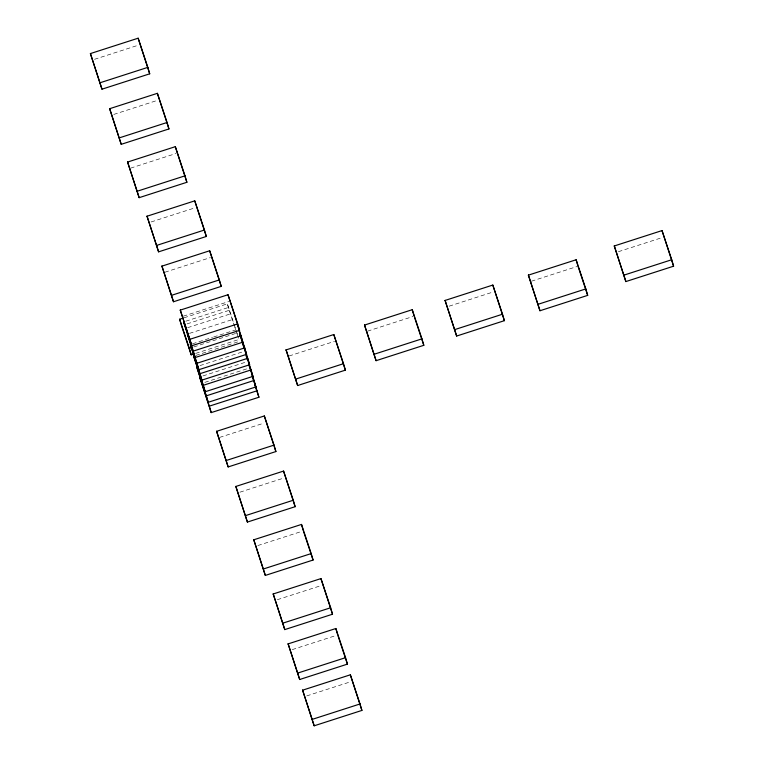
<?xml version="1.0" encoding="UTF-8"?>
<svg xmlns="http://www.w3.org/2000/svg" width="764" height="764" viewBox="0 0 764 764"><rect width="100%" height="100%" fill="white"/><g stroke="black" fill="none" stroke-linecap="round" stroke-linejoin="round"><path stroke-width="0.57" stroke-dasharray="3.82 2.86" d="M94.507 59.315L138.905 45.009M113.75 114.438L157.04 100.495M130.568 168.147L176.073 153.488M151.129 221.961L194.409 208.018M164.928 272.232L210.434 257.573M183.264 316.201L228.77 301.541M184.076 317.795L227.357 303.852L237.68 335.167M185.814 321.205L230.212 306.908M187.056 323.898L229.238 310.308L227.357 303.852M187.696 327.661L232.094 313.355M189.52 333.371L233.908 319.075M192.538 343.79L212.526 337.354M213.633 337L234.72 330.201M193.76 346.961L235.942 333.371M195.641 353.417L238.922 339.474L237.986 336.246M195.861 355.413L240.259 341.116M199.958 365.603L243.248 351.66M202.957 375.926L246.247 361.974M204.828 382.372L248.119 368.429M289.069 356.005L334.575 341.346M367.503 331.165L413.009 316.506M449.184 306.173L492.465 292.22M618.391 251.7L662.789 237.394M531.381 281.228L576.896 266.569M219.583 437.419L263.981 423.122M239.934 492.188L283.224 478.245M257.869 545.534L302.267 531.238M277.313 599.711L320.603 585.768M292.22 649.629L336.618 635.323M306.708 695.918L349.998 681.975M229.238 310.308L234.452 326.008M234.825 327.135L236.315 331.614M236.687 332.741L238.177 337.23"/><path stroke-width="1.15" d="M90.41 53.575L138.141 38.2L147.824 67.366L149.706 73.822L101.975 89.187L90.41 53.575L101.975 89.187M100.103 82.741L147.824 67.366M109.653 108.698L157.384 93.323L167.068 122.488L168.949 128.944L121.218 144.32L109.653 108.698L121.218 144.32M119.346 137.864L167.068 122.488M127.588 162.054L175.309 146.678L185.003 175.835L186.874 182.29L139.153 197.666L127.588 162.054L139.153 197.666M137.272 191.21L185.003 175.835M147.032 216.222L194.753 200.846L204.446 230.012L206.318 236.468L158.597 251.843L147.032 216.222L158.597 251.843M156.715 245.387L204.446 230.012M161.939 266.139L209.67 250.764L219.354 279.92L221.235 286.376L173.504 301.751L161.939 266.139L173.504 301.751M171.633 295.296L219.354 279.92M180.285 310.108L228.006 294.732L237.7 323.898L239.571 330.354L191.85 345.729L180.285 310.108L191.85 345.729M193.416 354.133L191.201 354.84L181.507 325.684L179.635 319.228L182.959 318.158M189.969 339.273L237.7 323.898M191.201 354.84L189.319 348.394L191.544 347.677M241.013 335.711L242.895 342.167L195.164 357.542L193.292 351.087L241.013 335.711L237.289 324.49M244.709 347.878L246.591 354.334L198.86 369.709L196.988 363.253L244.709 347.878L238.788 329.828M247.737 358.297L249.618 364.753L201.887 380.128L200.015 373.672L247.737 358.297L239.543 333.62M286.08 349.912L333.811 334.536L343.494 363.693L345.376 370.148L297.645 385.524L286.08 349.912L297.645 385.524M364.523 325.072L412.245 309.697L421.938 338.853L423.81 345.309L376.089 360.684L364.523 325.072L376.089 360.684M445.087 300.433L492.818 285.058L502.502 314.214L504.383 320.67L456.652 336.045L445.087 300.433L456.652 336.045M614.294 245.96L662.025 230.585L671.718 259.741L673.59 266.197L625.859 281.572L614.294 245.96L625.859 281.572M528.401 275.136L576.123 259.76L585.816 288.916L587.688 295.372L539.967 310.747L528.401 275.136L539.967 310.747M251.06 369.919L252.932 376.375L205.21 391.741L203.329 385.295L251.06 369.919L245.464 353.092M254.049 380.462L255.921 386.918L208.19 402.294L206.318 395.838L254.049 380.462L248.825 364.762M257.038 390.786L258.92 397.232L211.189 412.608L209.317 406.152L257.038 390.786L252.569 377.32M295.773 379.068L343.494 363.693M374.207 354.229L421.938 338.853M454.781 329.59L502.502 314.214M623.987 275.116L671.718 259.741M538.085 304.292L585.816 288.916M216.604 431.326L264.325 415.95L274.018 445.116L275.89 451.562L228.169 466.938L216.604 431.326L228.169 466.938M226.287 460.482L274.018 445.116M235.847 486.448L283.568 471.073L293.261 500.239L295.133 506.694L247.412 522.07L235.847 486.448L247.412 522.07M245.531 515.614L293.261 500.239M253.772 539.795L301.503 524.429L311.187 553.585L313.068 560.041L265.337 575.416L253.772 539.795L265.337 575.416M263.465 568.96L311.187 553.585M273.216 593.972L320.947 578.596L330.64 607.762L332.512 614.218L284.781 629.593L273.216 593.972L284.781 629.593M282.909 623.137L330.64 607.762M288.133 643.89L335.854 628.514L345.548 657.67L347.419 664.126L299.698 679.502L288.133 643.89L299.698 679.502M297.817 673.046L345.548 657.67M302.611 690.178L350.342 674.813L360.025 703.969L361.907 710.424L314.176 725.8L302.611 690.178L314.176 725.8M312.304 719.344L360.025 703.969M673.59 266.197L662.025 230.585M578.004 266.216L587.688 295.372M504.383 320.67L492.818 285.058M414.499 317.27L423.81 345.309M345.376 370.148L333.811 334.536M239.571 330.354L228.006 294.732M239.504 333.018L246.591 354.334M242.532 343.437L249.618 364.753M332.512 614.218L320.947 578.596M206.318 236.468L194.753 200.846M246.228 356.186L247.345 359.548M248.835 364.036L252.932 376.375M251.824 374.58L255.921 386.918M254.813 384.903L258.92 397.232M303.747 532.002L313.068 560.041M295.133 506.694L283.568 471.073M338.108 636.087L347.419 664.126M186.874 182.29L175.309 146.678M168.949 128.944L157.384 93.323M221.235 286.376L209.67 250.764M275.89 451.562L264.325 415.95M361.907 710.424L350.342 674.813M149.706 73.822L138.141 38.2M193.292 351.087L183.599 321.921L196.988 363.253M198.86 369.709L187.295 334.088M200.015 373.672L190.322 344.507L201.887 380.128M203.329 385.295L193.645 356.129L205.21 391.741M206.318 395.838L196.625 366.672L208.19 402.294M209.317 406.152L199.624 376.996L211.189 412.608M179.635 319.228L189.319 348.394M576.123 259.76L577.689 265.137M412.245 309.697L414.126 316.153M335.854 628.514L337.736 634.97M301.503 524.429L303.375 530.875"/></g></svg>
